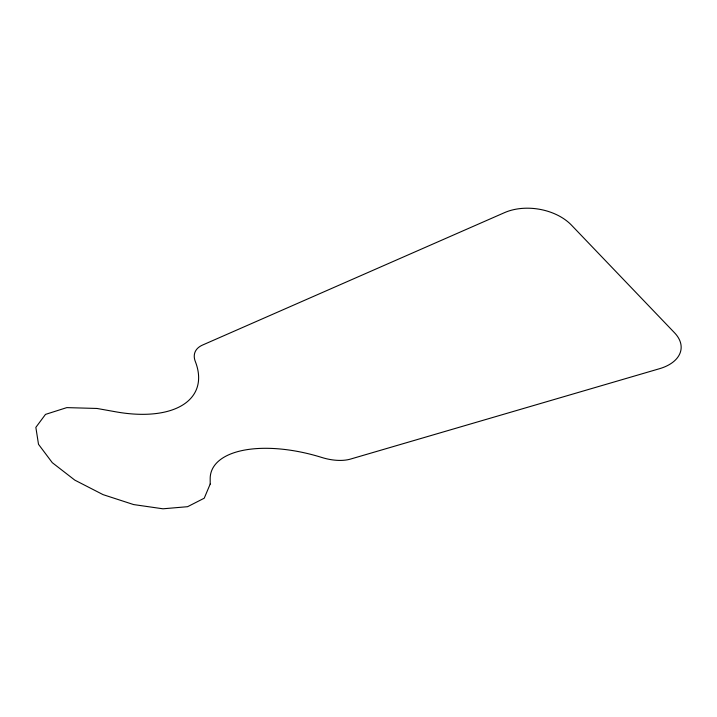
<?xml version="1.0" encoding="UTF-8"?>
<svg xmlns="http://www.w3.org/2000/svg" width="717" height="717" viewBox="0 0 717 717"><rect width="100%" height="100%" fill="white"/><g stroke="black" fill="none" stroke-linecap="round" stroke-linejoin="round"><path stroke-width="1.08" d="M210.189 484.074L204.228 498.207L187.585 506.695L162.965 508.801L133.622 504.571L103.078 494.64L74.828 480.139L52.287 462.68L38.503 444.298L35.85 427.368L45.485 414.399L66.798 407.615L97.028 408.466L115.688 411.8A113.214 57.485 23.6 0 0 195.32 361.502A36.424 19.574 20 0 1 202.588 345.038L504.571 212.617A47.098 31.414 9 0 1 571.476 225.147L674.554 332.805A44.884 26.672 6.1 0 1 659.532 368.699L350.559 459.068A34.425 17.522 16.6 0 1 321.808 457.473A99.555 46.166 16.8 0 0 210.18 478.678L210.189 484.074"/></g></svg>
